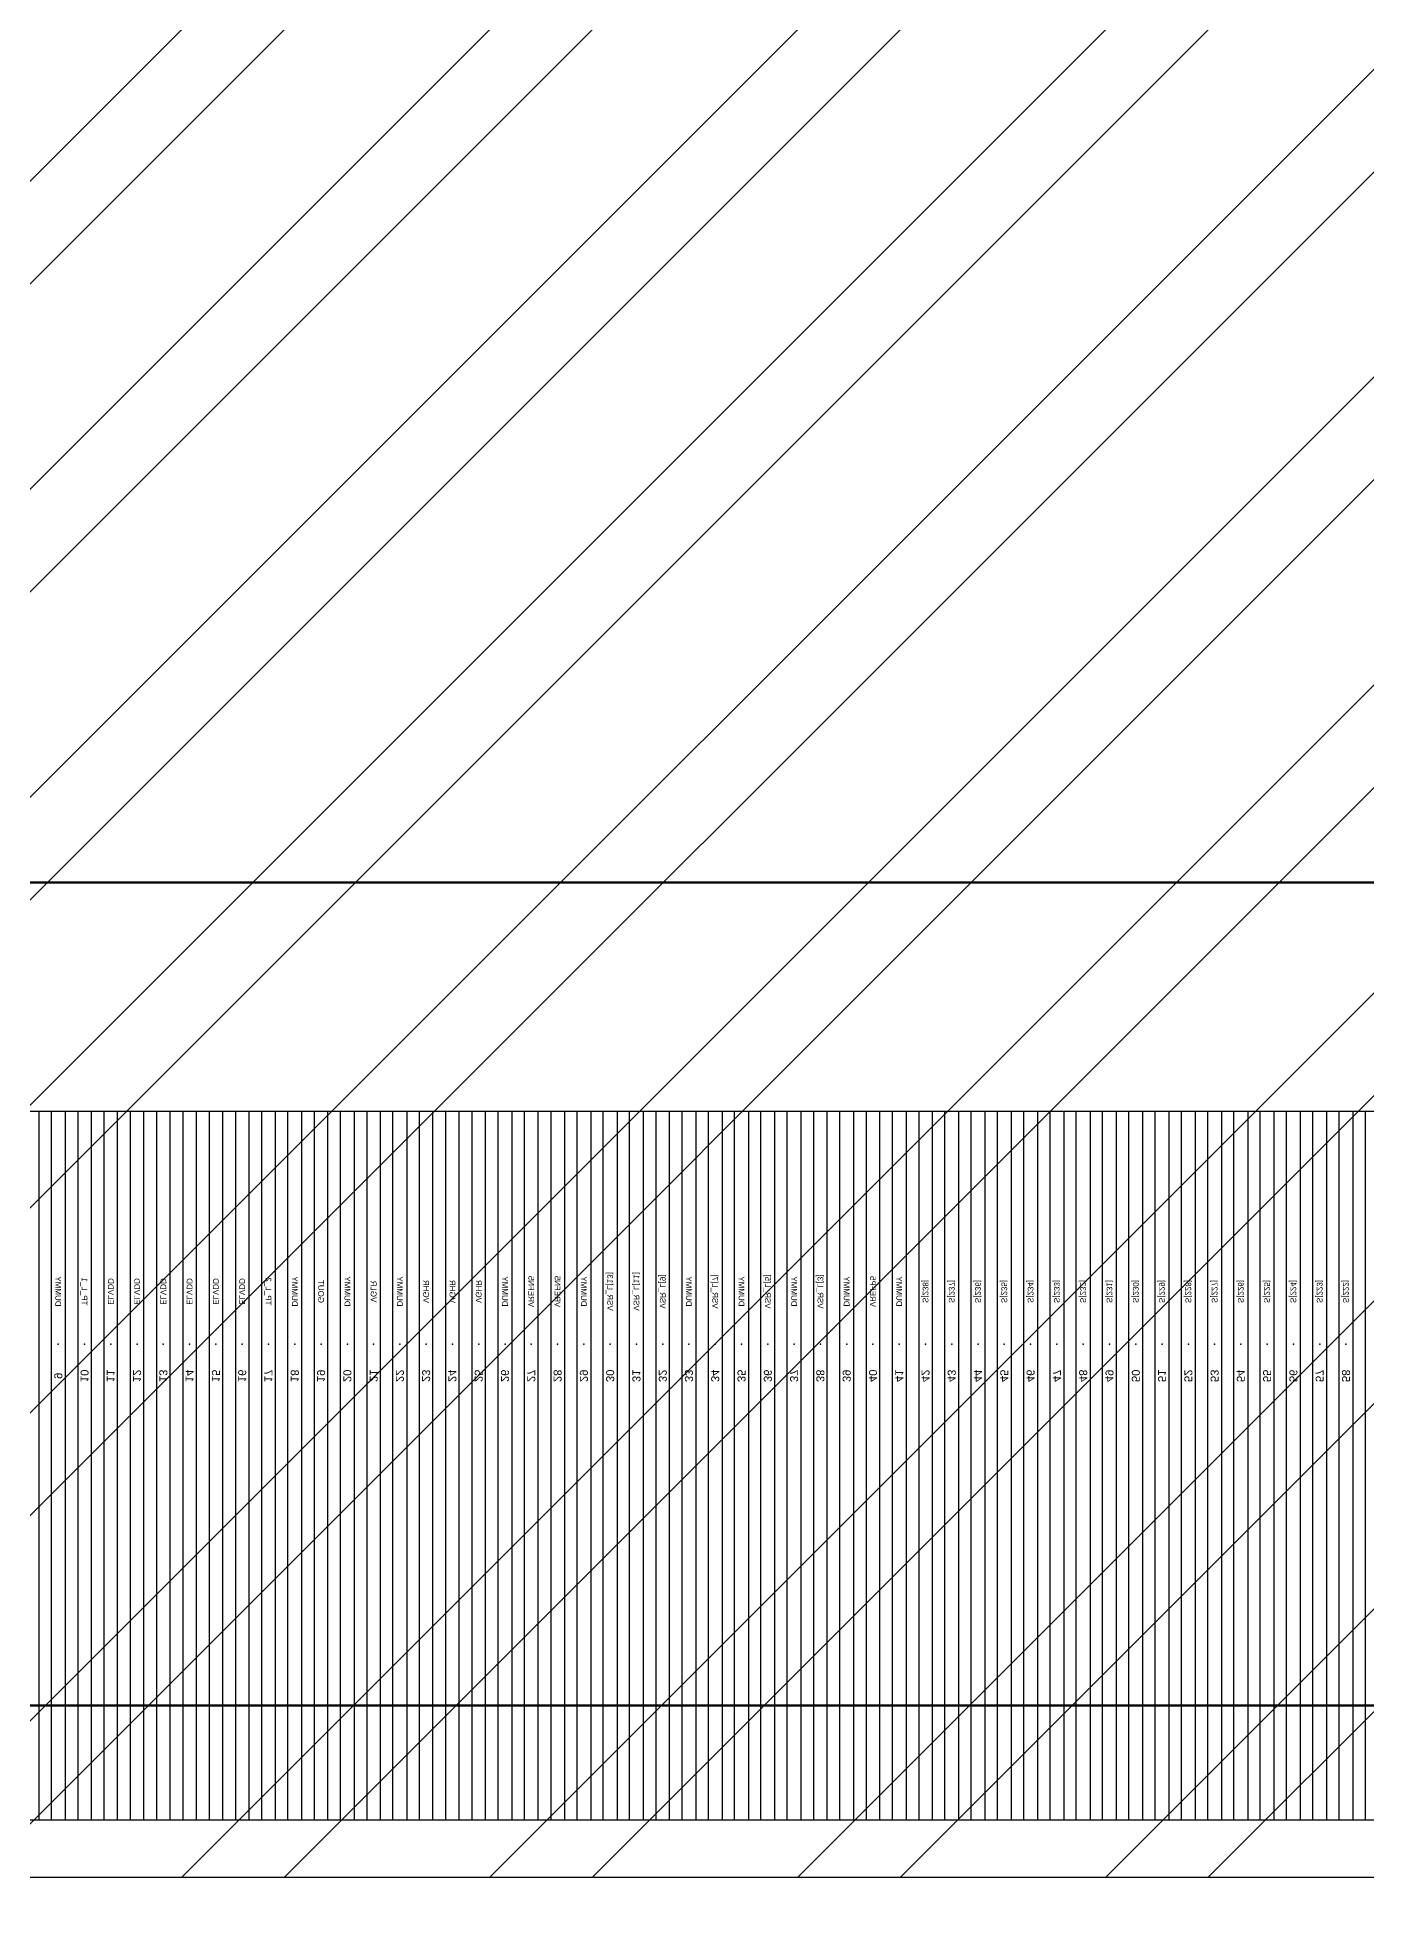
# Model space of a CAD drawing. Header units: millimetres. Extents: x 511 to 867, y 19 to 249.
# Drawn here: x 598.062 to 599.224, y 118.437 to 120.075 of the extents above; entities that cross this region are included whole.
import ezdxf
from ezdxf.enums import TextEntityAlignment as Align

# ---------------------------------------------------------------- set-up
doc = ezdxf.new("R2010")
doc.units = ezdxf.units.MM
for name, color, linetype in [('01 Copper', 3, 'Continuous'), ('03 Solder Resist', 6, 'Continuous'), ('04 Cutline', 4, 'Continuous'), ('10 Lead no', 1, 'Continuous'), ('11 Lead name', 2, 'Continuous'), ('DEF_LEADPOINT', 7, 'Continuous'), ('Layout.drawing', 5, 'Continuous')]:
    doc.layers.add(name, color=color, linetype=linetype)
doc.styles.add('MBC_Arial_Font', font='arial.ttf')

# ---------------------------------------------------------------- blocks, each defined once
blk = doc.blocks.new('*U201', base_point=(-2.069, 5.6843))
at = {"color": 1}
blk.add_point((-2.069, 5.6843), dxfattribs=at)
at = {"layer": 'DEF_LEADPOINT', "color": 1, "style": 'MBC_Arial_Font', "flags": 1}
for tag, p in [('LEAD_NO', (-2.069, 5.6882)), ('NAME', (-2.069, 5.6849)), ('LOCATION', (-2.069, 5.681)), ('LEADTYPE', (-2.069, 5.6777)), ('NOTE1', (-2.069, 5.6744)), ('NOTE2', (-2.069, 5.6711))]:
    blk.add_attdef(tag, p, '', height=0.00221, dxfattribs=at)
blk = doc.blocks.new('*U202', base_point=(-2.046, 5.6843))
at = {"color": 1}
blk.add_point((-2.046, 5.6843), dxfattribs=at)
at = {"layer": 'DEF_LEADPOINT', "color": 1, "style": 'MBC_Arial_Font', "flags": 1}
for tag, p in [('LEAD_NO', (-2.046, 5.6882)), ('NAME', (-2.046, 5.6849)), ('LOCATION', (-2.046, 5.681)), ('LEADTYPE', (-2.046, 5.6777)), ('NOTE1', (-2.046, 5.6744)), ('NOTE2', (-2.046, 5.6711))]:
    blk.add_attdef(tag, p, '', height=0.00221, dxfattribs=at)
blk = doc.blocks.new('*U203', base_point=(-2.023, 5.6843))
at = {"color": 1}
blk.add_point((-2.023, 5.6843), dxfattribs=at)
at = {"layer": 'DEF_LEADPOINT', "color": 1, "style": 'MBC_Arial_Font', "flags": 1}
for tag, p in [('LEAD_NO', (-2.023, 5.6882)), ('NAME', (-2.023, 5.6849)), ('LOCATION', (-2.023, 5.681)), ('LEADTYPE', (-2.023, 5.6777)), ('NOTE1', (-2.023, 5.6744)), ('NOTE2', (-2.023, 5.6711))]:
    blk.add_attdef(tag, p, '', height=0.00221, dxfattribs=at)
blk = doc.blocks.new('*U204', base_point=(-2, 5.6843))
at = {"color": 1}
blk.add_point((-2, 5.6843), dxfattribs=at)
at = {"layer": 'DEF_LEADPOINT', "color": 1, "style": 'MBC_Arial_Font', "flags": 1}
for tag, p in [('LEAD_NO', (-2, 5.6882)), ('NAME', (-2, 5.6849)), ('LOCATION', (-2, 5.681)), ('LEADTYPE', (-2, 5.6777)), ('NOTE1', (-2, 5.6744)), ('NOTE2', (-2, 5.6711))]:
    blk.add_attdef(tag, p, '', height=0.00221, dxfattribs=at)
blk = doc.blocks.new('*U205', base_point=(-1.977, 5.6843))
at = {"color": 1}
blk.add_point((-1.977, 5.6843), dxfattribs=at)
at = {"layer": 'DEF_LEADPOINT', "color": 1, "style": 'MBC_Arial_Font', "flags": 1}
for tag, p in [('LEAD_NO', (-1.977, 5.6882)), ('NAME', (-1.977, 5.6849)), ('LOCATION', (-1.977, 5.681)), ('LEADTYPE', (-1.977, 5.6777)), ('NOTE1', (-1.977, 5.6744)), ('NOTE2', (-1.977, 5.6711))]:
    blk.add_attdef(tag, p, '', height=0.00221, dxfattribs=at)
blk = doc.blocks.new('*U206', base_point=(-1.954, 5.6843))
at = {"color": 1}
blk.add_point((-1.954, 5.6843), dxfattribs=at)
at = {"layer": 'DEF_LEADPOINT', "color": 1, "style": 'MBC_Arial_Font', "flags": 1}
for tag, p in [('LEAD_NO', (-1.954, 5.6882)), ('NAME', (-1.954, 5.6849)), ('LOCATION', (-1.954, 5.681)), ('LEADTYPE', (-1.954, 5.6777)), ('NOTE1', (-1.954, 5.6744)), ('NOTE2', (-1.954, 5.6711))]:
    blk.add_attdef(tag, p, '', height=0.00221, dxfattribs=at)
blk = doc.blocks.new('*U207', base_point=(-1.931, 5.6843))
at = {"color": 1}
blk.add_point((-1.931, 5.6843), dxfattribs=at)
at = {"layer": 'DEF_LEADPOINT', "color": 1, "style": 'MBC_Arial_Font', "flags": 1}
for tag, p in [('LEAD_NO', (-1.931, 5.6882)), ('NAME', (-1.931, 5.6849)), ('LOCATION', (-1.931, 5.681)), ('LEADTYPE', (-1.931, 5.6777)), ('NOTE1', (-1.931, 5.6744)), ('NOTE2', (-1.931, 5.6711))]:
    blk.add_attdef(tag, p, '', height=0.00221, dxfattribs=at)
blk = doc.blocks.new('*U208', base_point=(-1.908, 5.6843))
at = {"color": 1}
blk.add_point((-1.908, 5.6843), dxfattribs=at)
at = {"layer": 'DEF_LEADPOINT', "color": 1, "style": 'MBC_Arial_Font', "flags": 1}
for tag, p in [('LEAD_NO', (-1.908, 5.6882)), ('NAME', (-1.908, 5.6849)), ('LOCATION', (-1.908, 5.681)), ('LEADTYPE', (-1.908, 5.6777)), ('NOTE1', (-1.908, 5.6744)), ('NOTE2', (-1.908, 5.6711))]:
    blk.add_attdef(tag, p, '', height=0.00221, dxfattribs=at)
blk = doc.blocks.new('*U209', base_point=(-1.885, 5.6843))
at = {"color": 1}
blk.add_point((-1.885, 5.6843), dxfattribs=at)
at = {"layer": 'DEF_LEADPOINT', "color": 1, "style": 'MBC_Arial_Font', "flags": 1}
for tag, p in [('LEAD_NO', (-1.885, 5.6882)), ('NAME', (-1.885, 5.6849)), ('LOCATION', (-1.885, 5.681)), ('LEADTYPE', (-1.885, 5.6777)), ('NOTE1', (-1.885, 5.6744)), ('NOTE2', (-1.885, 5.6711))]:
    blk.add_attdef(tag, p, '', height=0.00221, dxfattribs=at)
blk = doc.blocks.new('*U210', base_point=(-1.862, 5.6843))
at = {"color": 1}
blk.add_point((-1.862, 5.6843), dxfattribs=at)
at = {"layer": 'DEF_LEADPOINT', "color": 1, "style": 'MBC_Arial_Font', "flags": 1}
for tag, p in [('LEAD_NO', (-1.862, 5.6882)), ('NAME', (-1.862, 5.6849)), ('LOCATION', (-1.862, 5.681)), ('LEADTYPE', (-1.862, 5.6777)), ('NOTE1', (-1.862, 5.6744)), ('NOTE2', (-1.862, 5.6711))]:
    blk.add_attdef(tag, p, '', height=0.00221, dxfattribs=at)
blk = doc.blocks.new('*U211', base_point=(-1.839, 5.6843))
at = {"color": 1}
blk.add_point((-1.839, 5.6843), dxfattribs=at)
at = {"layer": 'DEF_LEADPOINT', "color": 1, "style": 'MBC_Arial_Font', "flags": 1}
for tag, p in [('LEAD_NO', (-1.839, 5.6882)), ('NAME', (-1.839, 5.6849)), ('LOCATION', (-1.839, 5.681)), ('LEADTYPE', (-1.839, 5.6777)), ('NOTE1', (-1.839, 5.6744)), ('NOTE2', (-1.839, 5.6711))]:
    blk.add_attdef(tag, p, '', height=0.00221, dxfattribs=at)
blk = doc.blocks.new('*U212', base_point=(-1.8161, 5.6843))
at = {"color": 1}
blk.add_point((-1.8161, 5.6843), dxfattribs=at)
at = {"layer": 'DEF_LEADPOINT', "color": 1, "style": 'MBC_Arial_Font', "flags": 1}
for tag, p in [('LEAD_NO', (-1.8161, 5.6882)), ('NAME', (-1.8161, 5.6849)), ('LOCATION', (-1.8161, 5.681)), ('LEADTYPE', (-1.8161, 5.6777)), ('NOTE1', (-1.8161, 5.6744)), ('NOTE2', (-1.8161, 5.6711))]:
    blk.add_attdef(tag, p, '', height=0.00221, dxfattribs=at)
blk = doc.blocks.new('*U213', base_point=(-1.7931, 5.6843))
at = {"color": 1}
blk.add_point((-1.7931, 5.6843), dxfattribs=at)
at = {"layer": 'DEF_LEADPOINT', "color": 1, "style": 'MBC_Arial_Font', "flags": 1}
for tag, p in [('LEAD_NO', (-1.7931, 5.6882)), ('NAME', (-1.7931, 5.6849)), ('LOCATION', (-1.7931, 5.681)), ('LEADTYPE', (-1.7931, 5.6777)), ('NOTE1', (-1.7931, 5.6744)), ('NOTE2', (-1.7931, 5.6711))]:
    blk.add_attdef(tag, p, '', height=0.00221, dxfattribs=at)
blk = doc.blocks.new('*U214', base_point=(-1.7701, 5.6843))
at = {"color": 1}
blk.add_point((-1.7701, 5.6843), dxfattribs=at)
at = {"layer": 'DEF_LEADPOINT', "color": 1, "style": 'MBC_Arial_Font', "flags": 1}
for tag, p in [('LEAD_NO', (-1.7701, 5.6882)), ('NAME', (-1.7701, 5.6849)), ('LOCATION', (-1.7701, 5.681)), ('LEADTYPE', (-1.7701, 5.6777)), ('NOTE1', (-1.7701, 5.6744)), ('NOTE2', (-1.7701, 5.6711))]:
    blk.add_attdef(tag, p, '', height=0.00221, dxfattribs=at)
blk = doc.blocks.new('*U215', base_point=(-1.7471, 5.6843))
at = {"color": 1}
blk.add_point((-1.7471, 5.6843), dxfattribs=at)
at = {"layer": 'DEF_LEADPOINT', "color": 1, "style": 'MBC_Arial_Font', "flags": 1}
for tag, p in [('LEAD_NO', (-1.7471, 5.6882)), ('NAME', (-1.7471, 5.6849)), ('LOCATION', (-1.7471, 5.681)), ('LEADTYPE', (-1.7471, 5.6777)), ('NOTE1', (-1.7471, 5.6744)), ('NOTE2', (-1.7471, 5.6711))]:
    blk.add_attdef(tag, p, '', height=0.00221, dxfattribs=at)
blk = doc.blocks.new('*U216', base_point=(-1.7241, 5.6843))
at = {"color": 1}
blk.add_point((-1.7241, 5.6843), dxfattribs=at)
at = {"layer": 'DEF_LEADPOINT', "color": 1, "style": 'MBC_Arial_Font', "flags": 1}
for tag, p in [('LEAD_NO', (-1.7241, 5.6882)), ('NAME', (-1.7241, 5.6849)), ('LOCATION', (-1.7241, 5.681)), ('LEADTYPE', (-1.7241, 5.6777)), ('NOTE1', (-1.7241, 5.6744)), ('NOTE2', (-1.7241, 5.6711))]:
    blk.add_attdef(tag, p, '', height=0.00221, dxfattribs=at)
blk = doc.blocks.new('*U217', base_point=(-1.7011, 5.6843))
at = {"color": 1}
blk.add_point((-1.7011, 5.6843), dxfattribs=at)
at = {"layer": 'DEF_LEADPOINT', "color": 1, "style": 'MBC_Arial_Font', "flags": 1}
for tag, p in [('LEAD_NO', (-1.7011, 5.6882)), ('NAME', (-1.7011, 5.6849)), ('LOCATION', (-1.7011, 5.681)), ('LEADTYPE', (-1.7011, 5.6777)), ('NOTE1', (-1.7011, 5.6744)), ('NOTE2', (-1.7011, 5.6711))]:
    blk.add_attdef(tag, p, '', height=0.00221, dxfattribs=at)
blk = doc.blocks.new('*U218', base_point=(-1.6781, 5.6843))
at = {"color": 1}
blk.add_point((-1.6781, 5.6843), dxfattribs=at)
at = {"layer": 'DEF_LEADPOINT', "color": 1, "style": 'MBC_Arial_Font', "flags": 1}
for tag, p in [('LEAD_NO', (-1.6781, 5.6882)), ('NAME', (-1.6781, 5.6849)), ('LOCATION', (-1.6781, 5.681)), ('LEADTYPE', (-1.6781, 5.6777)), ('NOTE1', (-1.6781, 5.6744)), ('NOTE2', (-1.6781, 5.6711))]:
    blk.add_attdef(tag, p, '', height=0.00221, dxfattribs=at)
blk = doc.blocks.new('*U219', base_point=(-1.6551, 5.6843))
at = {"color": 1}
blk.add_point((-1.6551, 5.6843), dxfattribs=at)
at = {"layer": 'DEF_LEADPOINT', "color": 1, "style": 'MBC_Arial_Font', "flags": 1}
for tag, p in [('LEAD_NO', (-1.6551, 5.6882)), ('NAME', (-1.6551, 5.6849)), ('LOCATION', (-1.6551, 5.681)), ('LEADTYPE', (-1.6551, 5.6777)), ('NOTE1', (-1.6551, 5.6744)), ('NOTE2', (-1.6551, 5.6711))]:
    blk.add_attdef(tag, p, '', height=0.00221, dxfattribs=at)
blk = doc.blocks.new('*U220', base_point=(-1.6321, 5.6843))
at = {"color": 1}
blk.add_point((-1.6321, 5.6843), dxfattribs=at)
at = {"layer": 'DEF_LEADPOINT', "color": 1, "style": 'MBC_Arial_Font', "flags": 1}
for tag, p in [('LEAD_NO', (-1.6321, 5.6882)), ('NAME', (-1.6321, 5.6849)), ('LOCATION', (-1.6321, 5.681)), ('LEADTYPE', (-1.6321, 5.6777)), ('NOTE1', (-1.6321, 5.6744)), ('NOTE2', (-1.6321, 5.6711))]:
    blk.add_attdef(tag, p, '', height=0.00221, dxfattribs=at)
blk = doc.blocks.new('*U221', base_point=(-1.6091, 5.6843))
at = {"color": 1}
blk.add_point((-1.6091, 5.6843), dxfattribs=at)
at = {"layer": 'DEF_LEADPOINT', "color": 1, "style": 'MBC_Arial_Font', "flags": 1}
for tag, p in [('LEAD_NO', (-1.6091, 5.6882)), ('NAME', (-1.6091, 5.6849)), ('LOCATION', (-1.6091, 5.681)), ('LEADTYPE', (-1.6091, 5.6777)), ('NOTE1', (-1.6091, 5.6744)), ('NOTE2', (-1.6091, 5.6711))]:
    blk.add_attdef(tag, p, '', height=0.00221, dxfattribs=at)
blk = doc.blocks.new('*U222', base_point=(-1.5861, 5.6843))
at = {"color": 1}
blk.add_point((-1.5861, 5.6843), dxfattribs=at)
at = {"layer": 'DEF_LEADPOINT', "color": 1, "style": 'MBC_Arial_Font', "flags": 1}
for tag, p in [('LEAD_NO', (-1.5861, 5.6882)), ('NAME', (-1.5861, 5.6849)), ('LOCATION', (-1.5861, 5.681)), ('LEADTYPE', (-1.5861, 5.6777)), ('NOTE1', (-1.5861, 5.6744)), ('NOTE2', (-1.5861, 5.6711))]:
    blk.add_attdef(tag, p, '', height=0.00221, dxfattribs=at)
blk = doc.blocks.new('*U223', base_point=(-1.5632, 5.6843))
at = {"color": 1}
blk.add_point((-1.5632, 5.6843), dxfattribs=at)
at = {"layer": 'DEF_LEADPOINT', "color": 1, "style": 'MBC_Arial_Font', "flags": 1}
for tag, p in [('LEAD_NO', (-1.5632, 5.6882)), ('NAME', (-1.5632, 5.6849)), ('LOCATION', (-1.5632, 5.681)), ('LEADTYPE', (-1.5632, 5.6777)), ('NOTE1', (-1.5632, 5.6744)), ('NOTE2', (-1.5632, 5.6711))]:
    blk.add_attdef(tag, p, '', height=0.00221, dxfattribs=at)
blk = doc.blocks.new('*U224', base_point=(-1.5402, 5.6843))
at = {"color": 1}
blk.add_point((-1.5402, 5.6843), dxfattribs=at)
at = {"layer": 'DEF_LEADPOINT', "color": 1, "style": 'MBC_Arial_Font', "flags": 1}
for tag, p in [('LEAD_NO', (-1.5402, 5.6882)), ('NAME', (-1.5402, 5.6849)), ('LOCATION', (-1.5402, 5.681)), ('LEADTYPE', (-1.5402, 5.6777)), ('NOTE1', (-1.5402, 5.6744)), ('NOTE2', (-1.5402, 5.6711))]:
    blk.add_attdef(tag, p, '', height=0.00221, dxfattribs=at)
blk = doc.blocks.new('*U225', base_point=(-1.5172, 5.6843))
at = {"color": 1}
blk.add_point((-1.5172, 5.6843), dxfattribs=at)
at = {"layer": 'DEF_LEADPOINT', "color": 1, "style": 'MBC_Arial_Font', "flags": 1}
for tag, p in [('LEAD_NO', (-1.5172, 5.6882)), ('NAME', (-1.5172, 5.6849)), ('LOCATION', (-1.5172, 5.681)), ('LEADTYPE', (-1.5172, 5.6777)), ('NOTE1', (-1.5172, 5.6744)), ('NOTE2', (-1.5172, 5.6711))]:
    blk.add_attdef(tag, p, '', height=0.00221, dxfattribs=at)
blk = doc.blocks.new('*U226', base_point=(-1.4942, 5.6843))
at = {"color": 1}
blk.add_point((-1.4942, 5.6843), dxfattribs=at)
at = {"layer": 'DEF_LEADPOINT', "color": 1, "style": 'MBC_Arial_Font', "flags": 1}
for tag, p in [('LEAD_NO', (-1.4942, 5.6882)), ('NAME', (-1.4942, 5.6849)), ('LOCATION', (-1.4942, 5.681)), ('LEADTYPE', (-1.4942, 5.6777)), ('NOTE1', (-1.4942, 5.6744)), ('NOTE2', (-1.4942, 5.6711))]:
    blk.add_attdef(tag, p, '', height=0.00221, dxfattribs=at)
blk = doc.blocks.new('*U227', base_point=(-1.4712, 5.6843))
at = {"color": 1}
blk.add_point((-1.4712, 5.6843), dxfattribs=at)
at = {"layer": 'DEF_LEADPOINT', "color": 1, "style": 'MBC_Arial_Font', "flags": 1}
for tag, p in [('LEAD_NO', (-1.4712, 5.6882)), ('NAME', (-1.4712, 5.6849)), ('LOCATION', (-1.4712, 5.681)), ('LEADTYPE', (-1.4712, 5.6777)), ('NOTE1', (-1.4712, 5.6744)), ('NOTE2', (-1.4712, 5.6711))]:
    blk.add_attdef(tag, p, '', height=0.00221, dxfattribs=at)
blk = doc.blocks.new('*U228', base_point=(-1.4482, 5.6843))
at = {"color": 1}
blk.add_point((-1.4482, 5.6843), dxfattribs=at)
at = {"layer": 'DEF_LEADPOINT', "color": 1, "style": 'MBC_Arial_Font', "flags": 1}
for tag, p in [('LEAD_NO', (-1.4482, 5.6882)), ('NAME', (-1.4482, 5.6849)), ('LOCATION', (-1.4482, 5.681)), ('LEADTYPE', (-1.4482, 5.6777)), ('NOTE1', (-1.4482, 5.6744)), ('NOTE2', (-1.4482, 5.6711))]:
    blk.add_attdef(tag, p, '', height=0.00221, dxfattribs=at)
blk = doc.blocks.new('*U229', base_point=(-1.4252, 5.6843))
at = {"color": 1}
blk.add_point((-1.4252, 5.6843), dxfattribs=at)
at = {"layer": 'DEF_LEADPOINT', "color": 1, "style": 'MBC_Arial_Font', "flags": 1}
for tag, p in [('LEAD_NO', (-1.4252, 5.6882)), ('NAME', (-1.4252, 5.6849)), ('LOCATION', (-1.4252, 5.681)), ('LEADTYPE', (-1.4252, 5.6777)), ('NOTE1', (-1.4252, 5.6744)), ('NOTE2', (-1.4252, 5.6711))]:
    blk.add_attdef(tag, p, '', height=0.00221, dxfattribs=at)
blk = doc.blocks.new('*U230', base_point=(-1.4022, 5.6843))
at = {"color": 1}
blk.add_point((-1.4022, 5.6843), dxfattribs=at)
at = {"layer": 'DEF_LEADPOINT', "color": 1, "style": 'MBC_Arial_Font', "flags": 1}
for tag, p in [('LEAD_NO', (-1.4022, 5.6882)), ('NAME', (-1.4022, 5.6849)), ('LOCATION', (-1.4022, 5.681)), ('LEADTYPE', (-1.4022, 5.6777)), ('NOTE1', (-1.4022, 5.6744)), ('NOTE2', (-1.4022, 5.6711))]:
    blk.add_attdef(tag, p, '', height=0.00221, dxfattribs=at)
blk = doc.blocks.new('*U231', base_point=(-1.3792, 5.6843))
at = {"color": 1}
blk.add_point((-1.3792, 5.6843), dxfattribs=at)
at = {"layer": 'DEF_LEADPOINT', "color": 1, "style": 'MBC_Arial_Font', "flags": 1}
for tag, p in [('LEAD_NO', (-1.3792, 5.6882)), ('NAME', (-1.3792, 5.6849)), ('LOCATION', (-1.3792, 5.681)), ('LEADTYPE', (-1.3792, 5.6777)), ('NOTE1', (-1.3792, 5.6744)), ('NOTE2', (-1.3792, 5.6711))]:
    blk.add_attdef(tag, p, '', height=0.00221, dxfattribs=at)
blk = doc.blocks.new('*U232', base_point=(-1.3562, 5.6843))
at = {"color": 1}
blk.add_point((-1.3562, 5.6843), dxfattribs=at)
at = {"layer": 'DEF_LEADPOINT', "color": 1, "style": 'MBC_Arial_Font', "flags": 1}
for tag, p in [('LEAD_NO', (-1.3562, 5.6882)), ('NAME', (-1.3562, 5.6849)), ('LOCATION', (-1.3562, 5.681)), ('LEADTYPE', (-1.3562, 5.6777)), ('NOTE1', (-1.3562, 5.6744)), ('NOTE2', (-1.3562, 5.6711))]:
    blk.add_attdef(tag, p, '', height=0.00221, dxfattribs=at)
blk = doc.blocks.new('*U233', base_point=(-1.3332, 5.6843))
at = {"color": 1}
blk.add_point((-1.3332, 5.6843), dxfattribs=at)
at = {"layer": 'DEF_LEADPOINT', "color": 1, "style": 'MBC_Arial_Font', "flags": 1}
for tag, p in [('LEAD_NO', (-1.3332, 5.6882)), ('NAME', (-1.3332, 5.6849)), ('LOCATION', (-1.3332, 5.681)), ('LEADTYPE', (-1.3332, 5.6777)), ('NOTE1', (-1.3332, 5.6744)), ('NOTE2', (-1.3332, 5.6711))]:
    blk.add_attdef(tag, p, '', height=0.00221, dxfattribs=at)
blk = doc.blocks.new('*U234', base_point=(-1.3103, 5.6843))
at = {"color": 1}
blk.add_point((-1.3103, 5.6843), dxfattribs=at)
at = {"layer": 'DEF_LEADPOINT', "color": 1, "style": 'MBC_Arial_Font', "flags": 1}
for tag, p in [('LEAD_NO', (-1.3103, 5.6882)), ('NAME', (-1.3103, 5.6849)), ('LOCATION', (-1.3103, 5.681)), ('LEADTYPE', (-1.3103, 5.6777)), ('NOTE1', (-1.3103, 5.6744)), ('NOTE2', (-1.3103, 5.6711))]:
    blk.add_attdef(tag, p, '', height=0.00221, dxfattribs=at)
blk = doc.blocks.new('*U235', base_point=(-1.2873, 5.6843))
at = {"color": 1}
blk.add_point((-1.2873, 5.6843), dxfattribs=at)
at = {"layer": 'DEF_LEADPOINT', "color": 1, "style": 'MBC_Arial_Font', "flags": 1}
for tag, p in [('LEAD_NO', (-1.2873, 5.6882)), ('NAME', (-1.2873, 5.6849)), ('LOCATION', (-1.2873, 5.681)), ('LEADTYPE', (-1.2873, 5.6777)), ('NOTE1', (-1.2873, 5.6744)), ('NOTE2', (-1.2873, 5.6711))]:
    blk.add_attdef(tag, p, '', height=0.00221, dxfattribs=at)
blk = doc.blocks.new('*U236', base_point=(-1.2643, 5.6843))
at = {"color": 1}
blk.add_point((-1.2643, 5.6843), dxfattribs=at)
at = {"layer": 'DEF_LEADPOINT', "color": 1, "style": 'MBC_Arial_Font', "flags": 1}
for tag, p in [('LEAD_NO', (-1.2643, 5.6882)), ('NAME', (-1.2643, 5.6849)), ('LOCATION', (-1.2643, 5.681)), ('LEADTYPE', (-1.2643, 5.6777)), ('NOTE1', (-1.2643, 5.6744)), ('NOTE2', (-1.2643, 5.6711))]:
    blk.add_attdef(tag, p, '', height=0.00221, dxfattribs=at)
blk = doc.blocks.new('*U237', base_point=(-1.2413, 5.6843))
at = {"color": 1}
blk.add_point((-1.2413, 5.6843), dxfattribs=at)
at = {"layer": 'DEF_LEADPOINT', "color": 1, "style": 'MBC_Arial_Font', "flags": 1}
for tag, p in [('LEAD_NO', (-1.2413, 5.6882)), ('NAME', (-1.2413, 5.6849)), ('LOCATION', (-1.2413, 5.681)), ('LEADTYPE', (-1.2413, 5.6777)), ('NOTE1', (-1.2413, 5.6744)), ('NOTE2', (-1.2413, 5.6711))]:
    blk.add_attdef(tag, p, '', height=0.00221, dxfattribs=at)
blk = doc.blocks.new('*U238', base_point=(-1.2183, 5.6843))
at = {"color": 1}
blk.add_point((-1.2183, 5.6843), dxfattribs=at)
at = {"layer": 'DEF_LEADPOINT', "color": 1, "style": 'MBC_Arial_Font', "flags": 1}
for tag, p in [('LEAD_NO', (-1.2183, 5.6882)), ('NAME', (-1.2183, 5.6849)), ('LOCATION', (-1.2183, 5.681)), ('LEADTYPE', (-1.2183, 5.6777)), ('NOTE1', (-1.2183, 5.6744)), ('NOTE2', (-1.2183, 5.6711))]:
    blk.add_attdef(tag, p, '', height=0.00221, dxfattribs=at)
blk = doc.blocks.new('*U239', base_point=(-1.1953, 5.6843))
at = {"color": 1}
blk.add_point((-1.1953, 5.6843), dxfattribs=at)
at = {"layer": 'DEF_LEADPOINT', "color": 1, "style": 'MBC_Arial_Font', "flags": 1}
for tag, p in [('LEAD_NO', (-1.1953, 5.6882)), ('NAME', (-1.1953, 5.6849)), ('LOCATION', (-1.1953, 5.681)), ('LEADTYPE', (-1.1953, 5.6777)), ('NOTE1', (-1.1953, 5.6744)), ('NOTE2', (-1.1953, 5.6711))]:
    blk.add_attdef(tag, p, '', height=0.00221, dxfattribs=at)
blk = doc.blocks.new('*U240', base_point=(-1.1723, 5.6843))
at = {"color": 1}
blk.add_point((-1.1723, 5.6843), dxfattribs=at)
at = {"layer": 'DEF_LEADPOINT', "color": 1, "style": 'MBC_Arial_Font', "flags": 1}
for tag, p in [('LEAD_NO', (-1.1723, 5.6882)), ('NAME', (-1.1723, 5.6849)), ('LOCATION', (-1.1723, 5.681)), ('LEADTYPE', (-1.1723, 5.6777)), ('NOTE1', (-1.1723, 5.6744)), ('NOTE2', (-1.1723, 5.6711))]:
    blk.add_attdef(tag, p, '', height=0.00221, dxfattribs=at)
blk = doc.blocks.new('*U241', base_point=(-1.1493, 5.6843))
at = {"color": 1}
blk.add_point((-1.1493, 5.6843), dxfattribs=at)
at = {"layer": 'DEF_LEADPOINT', "color": 1, "style": 'MBC_Arial_Font', "flags": 1}
for tag, p in [('LEAD_NO', (-1.1493, 5.6882)), ('NAME', (-1.1493, 5.6849)), ('LOCATION', (-1.1493, 5.681)), ('LEADTYPE', (-1.1493, 5.6777)), ('NOTE1', (-1.1493, 5.6744)), ('NOTE2', (-1.1493, 5.6711))]:
    blk.add_attdef(tag, p, '', height=0.00221, dxfattribs=at)
blk = doc.blocks.new('*U242', base_point=(-1.1263, 5.6843))
at = {"color": 1}
blk.add_point((-1.1263, 5.6843), dxfattribs=at)
at = {"layer": 'DEF_LEADPOINT', "color": 1, "style": 'MBC_Arial_Font', "flags": 1}
for tag, p in [('LEAD_NO', (-1.1263, 5.6882)), ('NAME', (-1.1263, 5.6849)), ('LOCATION', (-1.1263, 5.681)), ('LEADTYPE', (-1.1263, 5.6777)), ('NOTE1', (-1.1263, 5.6744)), ('NOTE2', (-1.1263, 5.6711))]:
    blk.add_attdef(tag, p, '', height=0.00221, dxfattribs=at)
blk = doc.blocks.new('*U243', base_point=(-1.1033, 5.6843))
at = {"color": 1}
blk.add_point((-1.1033, 5.6843), dxfattribs=at)
at = {"layer": 'DEF_LEADPOINT', "color": 1, "style": 'MBC_Arial_Font', "flags": 1}
for tag, p in [('LEAD_NO', (-1.1033, 5.6882)), ('NAME', (-1.1033, 5.6849)), ('LOCATION', (-1.1033, 5.681)), ('LEADTYPE', (-1.1033, 5.6777)), ('NOTE1', (-1.1033, 5.6744)), ('NOTE2', (-1.1033, 5.6711))]:
    blk.add_attdef(tag, p, '', height=0.00221, dxfattribs=at)
blk = doc.blocks.new('*U244', base_point=(-1.0804, 5.6843))
at = {"color": 1}
blk.add_point((-1.0804, 5.6843), dxfattribs=at)
at = {"layer": 'DEF_LEADPOINT', "color": 1, "style": 'MBC_Arial_Font', "flags": 1}
for tag, p in [('LEAD_NO', (-1.0804, 5.6882)), ('NAME', (-1.0804, 5.6849)), ('LOCATION', (-1.0804, 5.681)), ('LEADTYPE', (-1.0804, 5.6777)), ('NOTE1', (-1.0804, 5.6744)), ('NOTE2', (-1.0804, 5.6711))]:
    blk.add_attdef(tag, p, '', height=0.00221, dxfattribs=at)
blk = doc.blocks.new('*U245', base_point=(-1.0574, 5.6843))
at = {"color": 1}
blk.add_point((-1.0574, 5.6843), dxfattribs=at)
at = {"layer": 'DEF_LEADPOINT', "color": 1, "style": 'MBC_Arial_Font', "flags": 1}
for tag, p in [('LEAD_NO', (-1.0574, 5.6882)), ('NAME', (-1.0574, 5.6849)), ('LOCATION', (-1.0574, 5.681)), ('LEADTYPE', (-1.0574, 5.6777)), ('NOTE1', (-1.0574, 5.6744)), ('NOTE2', (-1.0574, 5.6711))]:
    blk.add_attdef(tag, p, '', height=0.00221, dxfattribs=at)
blk = doc.blocks.new('*U246', base_point=(-1.0344, 5.6843))
at = {"color": 1}
blk.add_point((-1.0344, 5.6843), dxfattribs=at)
at = {"layer": 'DEF_LEADPOINT', "color": 1, "style": 'MBC_Arial_Font', "flags": 1}
for tag, p in [('LEAD_NO', (-1.0344, 5.6882)), ('NAME', (-1.0344, 5.6849)), ('LOCATION', (-1.0344, 5.681)), ('LEADTYPE', (-1.0344, 5.6777)), ('NOTE1', (-1.0344, 5.6744)), ('NOTE2', (-1.0344, 5.6711))]:
    blk.add_attdef(tag, p, '', height=0.00221, dxfattribs=at)
blk = doc.blocks.new('*U247', base_point=(-1.0114, 5.6843))
at = {"color": 1}
blk.add_point((-1.0114, 5.6843), dxfattribs=at)
at = {"layer": 'DEF_LEADPOINT', "color": 1, "style": 'MBC_Arial_Font', "flags": 1}
for tag, p in [('LEAD_NO', (-1.0114, 5.6882)), ('NAME', (-1.0114, 5.6849)), ('LOCATION', (-1.0114, 5.681)), ('LEADTYPE', (-1.0114, 5.6777)), ('NOTE1', (-1.0114, 5.6744)), ('NOTE2', (-1.0114, 5.6711))]:
    blk.add_attdef(tag, p, '', height=0.00221, dxfattribs=at)
blk = doc.blocks.new('*U248', base_point=(-0.9884, 5.6843))
at = {"color": 1}
blk.add_point((-0.9884, 5.6843), dxfattribs=at)
at = {"layer": 'DEF_LEADPOINT', "color": 1, "style": 'MBC_Arial_Font', "flags": 1}
for tag, p in [('LEAD_NO', (-0.9884, 5.6882)), ('NAME', (-0.9884, 5.6849)), ('LOCATION', (-0.9884, 5.681)), ('LEADTYPE', (-0.9884, 5.6777)), ('NOTE1', (-0.9884, 5.6744)), ('NOTE2', (-0.9884, 5.6711))]:
    blk.add_attdef(tag, p, '', height=0.00221, dxfattribs=at)
blk = doc.blocks.new('*U249', base_point=(-0.9654, 5.6843))
at = {"color": 1}
blk.add_point((-0.9654, 5.6843), dxfattribs=at)
at = {"layer": 'DEF_LEADPOINT', "color": 1, "style": 'MBC_Arial_Font', "flags": 1}
for tag, p in [('LEAD_NO', (-0.9654, 5.6882)), ('NAME', (-0.9654, 5.6849)), ('LOCATION', (-0.9654, 5.681)), ('LEADTYPE', (-0.9654, 5.6777)), ('NOTE1', (-0.9654, 5.6744)), ('NOTE2', (-0.9654, 5.6711))]:
    blk.add_attdef(tag, p, '', height=0.00221, dxfattribs=at)
blk = doc.blocks.new('*U250', base_point=(-0.9424, 5.6843))
at = {"color": 1}
blk.add_point((-0.9424, 5.6843), dxfattribs=at)
at = {"layer": 'DEF_LEADPOINT', "color": 1, "style": 'MBC_Arial_Font', "flags": 1}
for tag, p in [('LEAD_NO', (-0.9424, 5.6882)), ('NAME', (-0.9424, 5.6849)), ('LOCATION', (-0.9424, 5.681)), ('LEADTYPE', (-0.9424, 5.6777)), ('NOTE1', (-0.9424, 5.6744)), ('NOTE2', (-0.9424, 5.6711))]:
    blk.add_attdef(tag, p, '', height=0.00221, dxfattribs=at)
blk = doc.blocks.new('444444')
blk.add_lwpolyline([(177.8608, 271.0388, 0.309673), (178.1802, 271.505), (178.1802, 271.9392, 0.296598), (178.0612, 272.122), (176.5675, 272.7846, -0.065321), (176.4786, 272.8388), (185.1927, 272.8388, -0.065321), (185.1038, 272.7846), (183.6101, 272.122, 0.296598), (183.4912, 271.9392), (183.4912, 271.0388)], format="xyb", close=True)
at = {"layer": '01 Copper'}
for p, q in [((178.5881, 273.4588), (178.5881, 272.8388)), ((178.6001, 272.8388), (178.6001, 273.4588)), ((178.611, 273.4588), (178.611, 272.8388)), ((178.738, 272.8388), (178.738, 273.4588)), ((178.749, 273.4588), (178.749, 272.8388)), ((178.761, 272.8388), (178.761, 273.4588)), ((178.795, 273.4588), (178.795, 272.8388)), ((178.807, 272.8388), (178.807, 273.4588)), ((178.841, 273.4588), (178.841, 272.8388)), ((178.853, 272.8388), (178.853, 273.4588)), ((178.8869, 273.4588), (178.8869, 272.8388)), ((178.9449, 272.8388), (178.9449, 273.4588)), ((178.9789, 272.8388), (178.9789, 273.4588)), ((179.0139, 273.4588), (179.0139, 272.8388)), ((179.0479, 272.8388), (179.0479, 273.4588)), ((179.0599, 273.4588), (179.0599, 272.8388)), ((179.0709, 272.8388), (179.0709, 273.4588)), ((179.0829, 273.4588), (179.0829, 272.8388)), ((179.0939, 273.4588), (179.0939, 272.8388)), ((179.1059, 272.8388), (179.1059, 273.4588)), ((179.1168, 272.8388), (179.1168, 273.4588)), ((179.1288, 273.4588), (179.1288, 272.8388)), ((179.1398, 272.8388), (179.1398, 273.4588)), ((179.1518, 273.4588), (179.1518, 272.8388)), ((179.1628, 272.8388), (179.1628, 273.4588)), ((179.1748, 273.4588), (179.1748, 272.8388)), ((179.1858, 272.8388), (179.1858, 273.4588)), ((179.1978, 273.4588), (179.1978, 272.8388)), ((179.2088, 272.8388), (179.2088, 273.4588)), ((179.2208, 273.4588), (179.2208, 272.8388)), ((179.2318, 273.4588), (179.2318, 272.8388)), ((179.2438, 272.8388), (179.2438, 273.4588)), ((179.2548, 272.8388), (179.2548, 273.4588)), ((179.2668, 273.4588), (179.2668, 272.8388)), ((179.2778, 273.4588), (179.2778, 272.8388)), ((179.2898, 272.8388), (179.2898, 273.4588)), ((179.3008, 272.8388), (179.3008, 273.4588)), ((179.3128, 273.4588), (179.3128, 272.8388)), ((179.3238, 273.4588), (179.3238, 272.8388)), ((179.3358, 272.8388), (179.3358, 273.4588)), ((179.3467, 272.8388), (179.3467, 273.4588)), ((179.3587, 273.4588), (179.3587, 272.8388)), ((179.3697, 272.8388), (179.3697, 273.4588)), ((179.3817, 273.4588), (179.3817, 272.8388)), ((179.3927, 272.8388), (179.3927, 273.4588)), ((179.4047, 273.4588), (179.4047, 272.8388)), ((179.4157, 272.8388), (179.4157, 273.4588)), ((179.4277, 273.4588), (179.4277, 272.8388)), ((179.4387, 272.8388), (179.4387, 273.4588)), ((179.4507, 273.4588), (179.4507, 272.8388)), ((179.4617, 272.8388), (179.4617, 273.4588)), ((179.4737, 273.4588), (179.4737, 272.8388)), ((179.4847, 272.8388), (179.4847, 273.4588)), ((179.4967, 273.4588), (179.4967, 272.8388)), ((179.5077, 272.8388), (179.5077, 273.4588)), ((179.5197, 273.4588), (179.5197, 272.8388)), ((179.5307, 272.8388), (179.5307, 273.4588)), ((179.5427, 273.4588), (179.5427, 272.8388)), ((179.5537, 272.8388), (179.5537, 273.4588)), ((179.5657, 273.4588), (179.5657, 272.8388)), ((179.5767, 272.8388), (179.5767, 273.4588)), ((179.5887, 273.4588), (179.5887, 272.8388)), ((179.5996, 272.8388), (179.5996, 273.4588)), ((179.6116, 273.4588), (179.6116, 272.8388)), ((179.6226, 272.8388), (179.6226, 273.4588)), ((179.6346, 273.4588), (179.6346, 272.8388)), ((179.6456, 272.8388), (179.6456, 273.4588)), ((179.6576, 273.4588), (179.6576, 272.8388)), ((179.6686, 272.8388), (179.6686, 273.4588)), ((179.6806, 273.4588), (179.6806, 272.8388)), ((179.6916, 272.8388), (179.6916, 273.4588)), ((179.7036, 273.4588), (179.7036, 272.8388)), ((179.7146, 272.8388), (179.7146, 273.4588))]:
    blk.add_line(p, q, dxfattribs=at)
for points in [[(178.5541, 273.4588), (178.5541, 272.8388)], [(178.5651, 272.8388), (178.5651, 273.4588)], [(178.5771, 273.4588), (178.5771, 272.8388)], [(178.623, 272.8388), (178.623, 273.4588)], [(178.634, 273.4588), (178.634, 272.8388)], [(178.646, 272.8388), (178.646, 273.4588)], [(178.657, 273.4588), (178.657, 272.8388)], [(178.669, 272.8388), (178.669, 273.4588)], [(178.68, 273.4588), (178.68, 272.8388)], [(178.692, 272.8388), (178.692, 273.4588)], [(178.703, 273.4588), (178.703, 272.8388)], [(178.715, 272.8388), (178.715, 273.4588)], [(178.726, 273.4588), (178.726, 272.8388)], [(178.772, 272.8388), (178.772, 273.4588)], [(178.784, 273.4588), (178.784, 272.8388)], [(178.818, 272.8388), (178.818, 273.4588)], [(178.83, 273.4588), (178.83, 272.8388)], [(178.8639, 272.8388), (178.8639, 273.4588)], [(178.8759, 273.4588), (178.8759, 272.8388)], [(178.8989, 272.8388), (178.8989, 273.4588)], [(178.9099, 273.4588), (178.9099, 272.8388)], [(178.9219, 272.8388), (178.9219, 273.4588)], [(178.9329, 273.4588), (178.9329, 272.8388)], [(178.9559, 272.8388), (178.9559, 273.4588)], [(178.9679, 273.4588), (178.9679, 272.8388)], [(178.9909, 272.8388), (178.9909, 273.4588)], [(179.0019, 273.4588), (179.0019, 272.8388)], [(179.0249, 272.8388), (179.0249, 273.4588)], [(179.0369, 273.4588), (179.0369, 272.8388)]]:
    blk.add_lwpolyline(points, dxfattribs=at)
at = {"layer": '03 Solder Resist'}
blk.add_line((176.4786, 272.8388), (185.1927, 272.8388), dxfattribs=at)
at = {"layer": '04 Cutline'}
blk.add_lwpolyline([(178.0612, 272.122), (176.5675, 272.7846, -0.296598), (176.3297, 273.1502), (176.3297, 273.3588, -0.414214), (176.4297, 273.4588), (185.2417, 273.4588, -0.414214), (185.3417, 273.3588), (185.3417, 273.1502, -0.296598), (185.1038, 272.7846), (183.6101, 272.122, 0.296598)], format="xyb", dxfattribs=at)
at = {"layer": 'DEF_LEADPOINT', "color": 1, "xscale": -1}
for name, p in [('*U250', (178.5711, 273.255)), ('*U249', (178.5941, 273.255)), ('*U248', (178.617, 273.255)), ('*U247', (178.64, 273.255)), ('*U246', (178.663, 273.255)), ('*U245', (178.686, 273.255)), ('*U244', (178.709, 273.255)), ('*U243', (178.732, 273.255)), ('*U242', (178.755, 273.255)), ('*U241', (178.778, 273.255)), ('*U240', (178.801, 273.255)), ('*U239', (178.824, 273.255)), ('*U238', (178.847, 273.255)), ('*U237', (178.8699, 273.255)), ('*U236', (178.8929, 273.255)), ('*U235', (178.9159, 273.255)), ('*U234', (178.9389, 273.255)), ('*U233', (178.9619, 273.255)), ('*U232', (178.9849, 273.255)), ('*U231', (179.0079, 273.255)), ('*U230', (179.0309, 273.255)), ('*U229', (179.0539, 273.255)), ('*U228', (179.0769, 273.255)), ('*U227', (179.0999, 273.255)), ('*U226', (179.1228, 273.255)), ('*U225', (179.1458, 273.255)), ('*U224', (179.1688, 273.255)), ('*U223', (179.1918, 273.255)), ('*U222', (179.2148, 273.255)), ('*U221', (179.2378, 273.255)), ('*U220', (179.2608, 273.255)), ('*U219', (179.2838, 273.255)), ('*U218', (179.3068, 273.255)), ('*U217', (179.3298, 273.255)), ('*U216', (179.3527, 273.255)), ('*U215', (179.3757, 273.255)), ('*U214', (179.3987, 273.255)), ('*U213', (179.4217, 273.255)), ('*U212', (179.4447, 273.255)), ('*U211', (179.4677, 273.255)), ('*U210', (179.4907, 273.255)), ('*U209', (179.5137, 273.255)), ('*U208', (179.5367, 273.255)), ('*U207', (179.5597, 273.255)), ('*U206', (179.5827, 273.255)), ('*U205', (179.6056, 273.255)), ('*U204', (179.6286, 273.255)), ('*U203', (179.6516, 273.255)), ('*U202', (179.6746, 273.255)), ('*U201', (179.6976, 273.255))]:
    blk.add_blockref(name, p, dxfattribs=at)
at = {"layer": '10 Lead no', "style": 'MBC_Arial_Font', "text_generation_flag": 2}
for s, p in [('9', (178.5711, 273.2273)), ('10', (178.5941, 273.2273)), ('11', (178.617, 273.2273)), ('12', (178.64, 273.2273)), ('13', (178.663, 273.2273)), ('14', (178.686, 273.2273)), ('15', (178.709, 273.2273)), ('16', (178.732, 273.2273)), ('17', (178.755, 273.2273)), ('18', (178.778, 273.2273)), ('19', (178.801, 273.2273)), ('20', (178.824, 273.2273)), ('21', (178.847, 273.2273)), ('22', (178.8699, 273.2273)), ('23', (178.8929, 273.2273)), ('24', (178.9159, 273.2273)), ('25', (178.9389, 273.2273)), ('26', (178.9619, 273.2273)), ('27', (178.9849, 273.2273)), ('28', (179.0079, 273.2273)), ('29', (179.0309, 273.2273)), ('30', (179.0539, 273.2273)), ('31', (179.0769, 273.2273)), ('32', (179.0999, 273.2273)), ('33', (179.1228, 273.2273)), ('34', (179.1458, 273.2273)), ('35', (179.1688, 273.2273)), ('36', (179.1918, 273.2273)), ('37', (179.2148, 273.2273)), ('38', (179.2378, 273.2273)), ('39', (179.2608, 273.2273)), ('40', (179.2838, 273.2273)), ('41', (179.3068, 273.2273)), ('42', (179.3298, 273.2273)), ('43', (179.3527, 273.2273)), ('44', (179.3757, 273.2273)), ('45', (179.3987, 273.2273)), ('46', (179.4217, 273.2273)), ('47', (179.4447, 273.2273)), ('48', (179.4677, 273.2273)), ('49', (179.4907, 273.2273)), ('50', (179.5137, 273.2273)), ('51', (179.5367, 273.2273)), ('52', (179.5597, 273.2273)), ('53', (179.5827, 273.2273)), ('54', (179.6056, 273.2273)), ('55', (179.6286, 273.2273)), ('56', (179.6516, 273.2273)), ('57', (179.6746, 273.2273)), ('58', (179.6976, 273.2273))]:
    blk.add_text(s, height=0.007, rotation=270, dxfattribs=at).set_placement(p, align=Align.MIDDLE_CENTER)
at = {"layer": '11 Lead name', "style": 'MBC_Arial_Font', "text_generation_flag": 2}
for s, p in [('DUMMY', (178.5711, 273.3011)), ('TP_L_1', (178.5941, 273.3011)), ('ELVDD', (178.617, 273.3011)), ('ELVDD', (178.64, 273.3011)), ('ELVDD', (178.663, 273.3011)), ('ELVDD', (178.686, 273.3011)), ('ELVDD', (178.709, 273.3011)), ('ELVDD', (178.732, 273.3011)), ('TP_L_2', (178.755, 273.3011)), ('DUMMY', (178.778, 273.3011)), ('DUMMY', (178.824, 273.3011)), ('DUMMY', (178.8699, 273.3011)), ('DUMMY', (178.9619, 273.3011)), ('VREFN5', (178.9849, 273.3011)), ('VREFN5', (179.0079, 273.3011)), ('DUMMY', (179.0309, 273.3011)), ('VSR_L[13]', (179.0539, 273.3011)), ('VSR_L[11]', (179.0769, 273.3011)), ('VSR_L[9]', (179.0999, 273.3011)), ('DUMMY', (179.1228, 273.3011)), ('VSR_L[7]', (179.1458, 273.3011)), ('DUMMY', (179.1688, 273.3011)), ('VSR_L[5]', (179.1918, 273.3011)), ('DUMMY', (179.2148, 273.3011)), ('VSR_L[3]', (179.2378, 273.3011)), ('DUMMY', (179.2608, 273.3011)), ('VREFP5', (179.2838, 273.3011)), ('DUMMY', (179.3068, 273.3011)), ('GOUT', (178.801, 273.3011)), ('VGLR', (178.847, 273.3011)), ('VGHR', (178.8929, 273.3011)), ('VGHR', (178.9159, 273.3011)), ('VGHR', (178.9389, 273.3011)), ('S[238]', (179.3298, 273.3011)), ('S[237]', (179.3527, 273.3011)), ('S[236]', (179.3757, 273.3011)), ('S[235]', (179.3987, 273.3011)), ('S[234]', (179.4217, 273.3011)), ('S[233]', (179.4447, 273.3011)), ('S[232]', (179.4677, 273.3011)), ('S[231]', (179.4907, 273.3011)), ('S[230]', (179.5137, 273.3011)), ('S[229]', (179.5367, 273.3011)), ('S[228]', (179.5597, 273.3011)), ('S[227]', (179.5827, 273.3011)), ('S[226]', (179.6056, 273.3011)), ('S[225]', (179.6286, 273.3011)), ('S[224]', (179.6516, 273.3011)), ('S[223]', (179.6746, 273.3011)), ('S[222]', (179.6976, 273.3011))]:
    blk.add_text(s, height=0.005, rotation=270, dxfattribs=at).set_placement(p, align=Align.MIDDLE_CENTER)

msp = doc.modelspace()

# ---------------------------------------------------------------- hatches: boundary and pattern name
at = {"true_color": 0x000000}
h = msp.add_hatch(dxfattribs=at)
h.set_pattern_fill('ANSI32', color=18, scale=0.02)
h.set_pattern_definition([(45, (513.89235, -136.09606), (-0.13470384, 0.13470384), []), (45, (513.98215, -136.09606), (-0.13470384, 0.13470384), [])])
h.paths.add_polyline_path([(613.5944, 199.1171, 0.414214), (611.7944, 200.9171), (588.8944, 200.9171, 0.414214), (587.0944, 199.1171), (587.0944, 120.2651, 0.414214), (588.8944, 118.4651), (611.7944, 118.4651, 0.414214), (613.5944, 120.2651)])
h.paths.add_polyline_path([(611.5944, 121.9651, -0.414214), (610.0944, 120.4651), (590.5944, 120.4651, -0.414214), (589.0944, 121.9651), (589.0944, 197.4171, -0.414214), (590.5944, 198.9171), (610.0944, 198.9171, -0.414214), (611.5944, 197.4171)], flags=16)

# ---------------------------------------------------------------- linework, layer by layer
at = {"color": 251, "true_color": 0x636466}
msp.add_lwpolyline([(588.8944, 118.4651), (611.7944, 118.4651, 0.414214), (613.5944, 120.2651), (613.5944, 199.1171, 0.414214), (611.7944, 200.9171), (588.8944, 200.9171, 0.414214), (587.0944, 199.1171), (587.0944, 120.2651, 0.414214)], format="xyb", close=True, dxfattribs=at)
at = {"layer": 'Layout.drawing', "color": 125, "linetype": 'Continuous', "lineweight": 100}
msp.add_lwpolyline([(588.4404, 118.6151), (612.2484, 118.6151), (612.2484, 199.6671), (588.4404, 199.6671)], close=True, dxfattribs=at)
msp.add_lwpolyline([(588.4404, 118.6151), (612.2484, 118.6151), (612.2484, 199.6671), (588.4404, 199.6671)], close=True, dxfattribs=at)
msp.add_lwpolyline([(588.4404, 119.3351), (612.2484, 119.3351)], dxfattribs=at)
msp.add_lwpolyline([(588.4404, 119.3351), (612.2484, 119.3351)], dxfattribs=at)

# ---------------------------------------------------------------- block references
at = {"color": 2}
msp.add_blockref('444444', (419.5087, -154.3237), dxfattribs=at)

doc.saveas('drawing.dxf')
